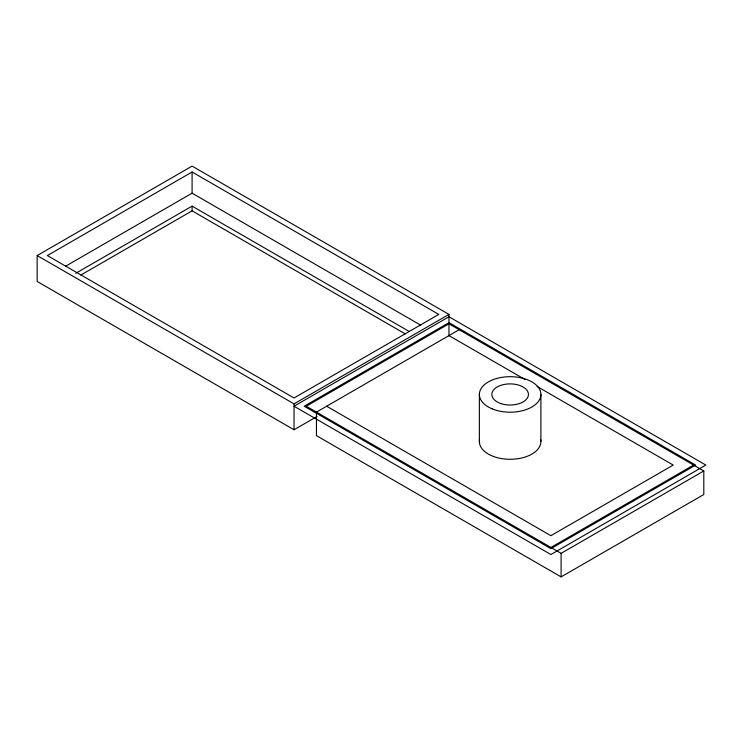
<?xml version="1.0" encoding="UTF-8"?>
<svg xmlns="http://www.w3.org/2000/svg" width="743" height="743" viewBox="0 0 743 743"><rect width="100%" height="100%" fill="white"/><g stroke="black" fill="none" stroke-linecap="round" stroke-linejoin="round"><path stroke-width="1.11" d="M317.02 416.489L294.033 429.76L37.15 281.458L37.15 255.564L192.093 166.107L448.967 314.41L448.967 335.808M192.093 171.995L47.348 255.564L294.033 397.979L438.779 314.41L192.093 171.995L192.093 193.18L420.724 325.183M65.44 266.3L192.093 193.18M75.786 273.275L192.093 206.127L409.347 331.554M80.801 275.086L192.093 210.836L405.344 333.951M37.15 255.564L294.033 403.867L448.967 314.41M459.165 329.716L316.453 412.105L316.453 435.649L561.104 576.893L703.807 494.504L703.807 470.96L448.967 323.827L306.265 406.226L561.104 553.349L703.807 470.96M550.907 547.47L693.618 465.072M448.967 335.604L525.06 379.524M537.078 386.462L673.232 465.072L550.907 535.694L326.651 406.226M561.104 553.349L561.104 576.893M540.895 394.449L540.895 441.537M479.374 394.449L479.374 441.537M294.033 403.867L294.033 429.76M192.093 206.127L192.093 210.836M540.728 439.698A30.76 17.758 0 0 1 510.135 459.295A30.76 17.758 0 0 1 479.541 439.698M448.967 316.769L294.033 406.226L550.907 554.529L705.85 465.072L448.967 316.769M448.967 322.657L304.221 406.226L550.907 548.64L695.652 465.072L448.967 322.657M492.089 408.826A30.76 17.758 0 0 0 540.728 396.288A30.76 17.758 0 0 0 497.587 378.233A30.76 17.758 0 0 0 492.089 408.826M500.977 403.607A18.306 10.569 0 0 0 528.44 394.449A18.306 10.569 0 0 0 500.977 385.301A18.306 10.569 0 0 0 500.977 403.607"/></g></svg>
